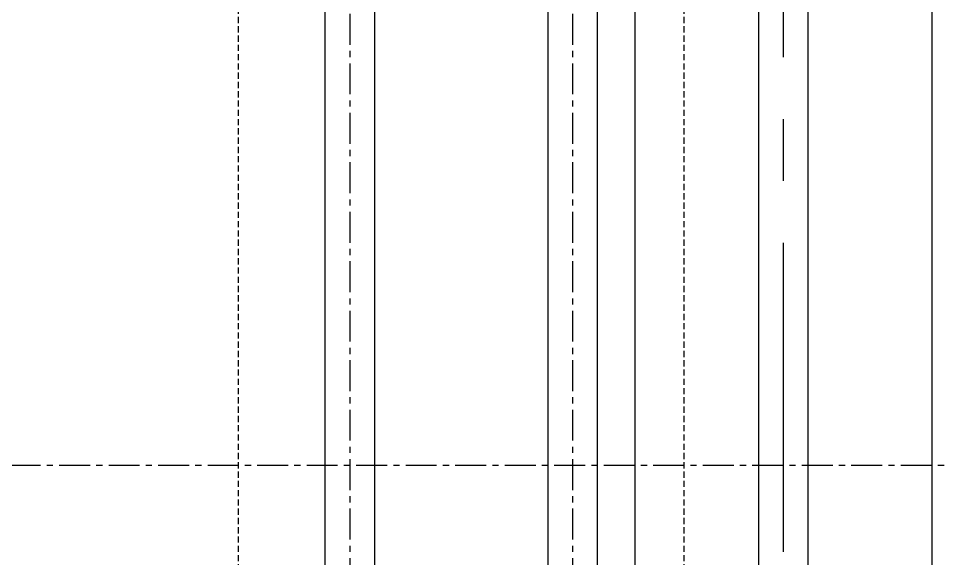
# Model space of a CAD drawing. Header units: inches. Extents: x 0 to 77285, y -118 to 40065.
# Drawn here: x 29430.2 to 29616.6, y 23161.7 to 23270.9 of the extents above; entities that cross this region are included whole.
import ezdxf

# ---------------------------------------------------------------- set-up
doc = ezdxf.new("R2010")
doc.units = ezdxf.units.IN
doc.header["$LTSCALE"] = 5
doc.header["$MEASUREMENT"] = 0
for name, pattern in [('CENTER', [2, 1.25, -0.25, 0.25, -0.25]), ('CENTERX2', [4, 2.5, -0.5, 0.5, -0.5]), ('HIDDEN', [0.375, 0.25, -0.125]), ('PHANTOM', [2.5, 1.25, -0.25, 0.25, -0.25, 0.25, -0.25])]:
    doc.linetypes.add(name, pattern=pattern)
for name, color, linetype in [('11', 1, 'CENTER'), ('77', 40, 'HIDDEN'), ('A', 8, 'Continuous')]:
    doc.layers.add(name, color=color, linetype=linetype)
doc.layers.add('33', color=3, linetype='PHANTOM', lineweight=9)

# ---------------------------------------------------------------- blocks, each defined once
blk = doc.blocks.new('A$C2389a0cc')
for p, q in [((50, 60), (240, 60)), ((0, 0), (290, 0))]:
    blk.add_line(p, q)
at = {"color": 252}
for p, q in [((0, 35), (290, 35)), ((0, 25), (290, 25))]:
    blk.add_line(p, q, dxfattribs=at)
at = {"layer": '11', "linetype": 'CENTERX2', "ltscale": 5}
blk.add_line((0, 30), (290, 30), dxfattribs=at)
blk = doc.blocks.new('A$C08fce532')
for p, q in [((312.5, 90), (22.5, 90)), ((312.5, 0), (22.5, 0))]:
    blk.add_line(p, q)
at = {"layer": '11'}
for p, q in [((312.5, 67.5), (22.5, 67.5)), ((312.5, 22.5), (22.5, 22.5))]:
    blk.add_line(p, q, dxfattribs=at)
at = {"layer": 'A'}
for p, q in [((312.5, 72.5), (22.5, 72.5)), ((312.5, 62.5), (22.5, 62.5)), ((312.5, 27.5), (22.5, 27.5)), ((312.5, 17.5), (22.5, 17.5))]:
    blk.add_line(p, q, dxfattribs=at)
blk = doc.blocks.new('A$C37b407a2')
at = {"layer": '11'}
for p, q in [((-167.5, 7720), (-167.5, 7550)), ((-167.5, 7550), (-167.5, -720))]:
    blk.add_line(p, q, dxfattribs=at)
at = {"xscale": -1, "rotation": 180}
blk.add_blockref('A$C2389a0cc', (-312.5, 7550), dxfattribs=at)
at = {"layer": '77', "xscale": -1, "rotation": 180}
blk.add_blockref('A$C08fce532', (-335, 7500), dxfattribs=at)

msp = doc.modelspace()

# ---------------------------------------------------------------- linework, layer by layer
at = {"layer": '33'}
msp.add_arc((29714.6497809, 22932.05047629), 1449.76574449, 257.8470729196, 17.84707291956, dxfattribs=at)

# ---------------------------------------------------------------- block references
at = {"rotation": 270}
msp.add_blockref('A$C37b407a2', (22064.6497809, 23013.05047629), dxfattribs=at)

doc.saveas('drawing.dxf')
